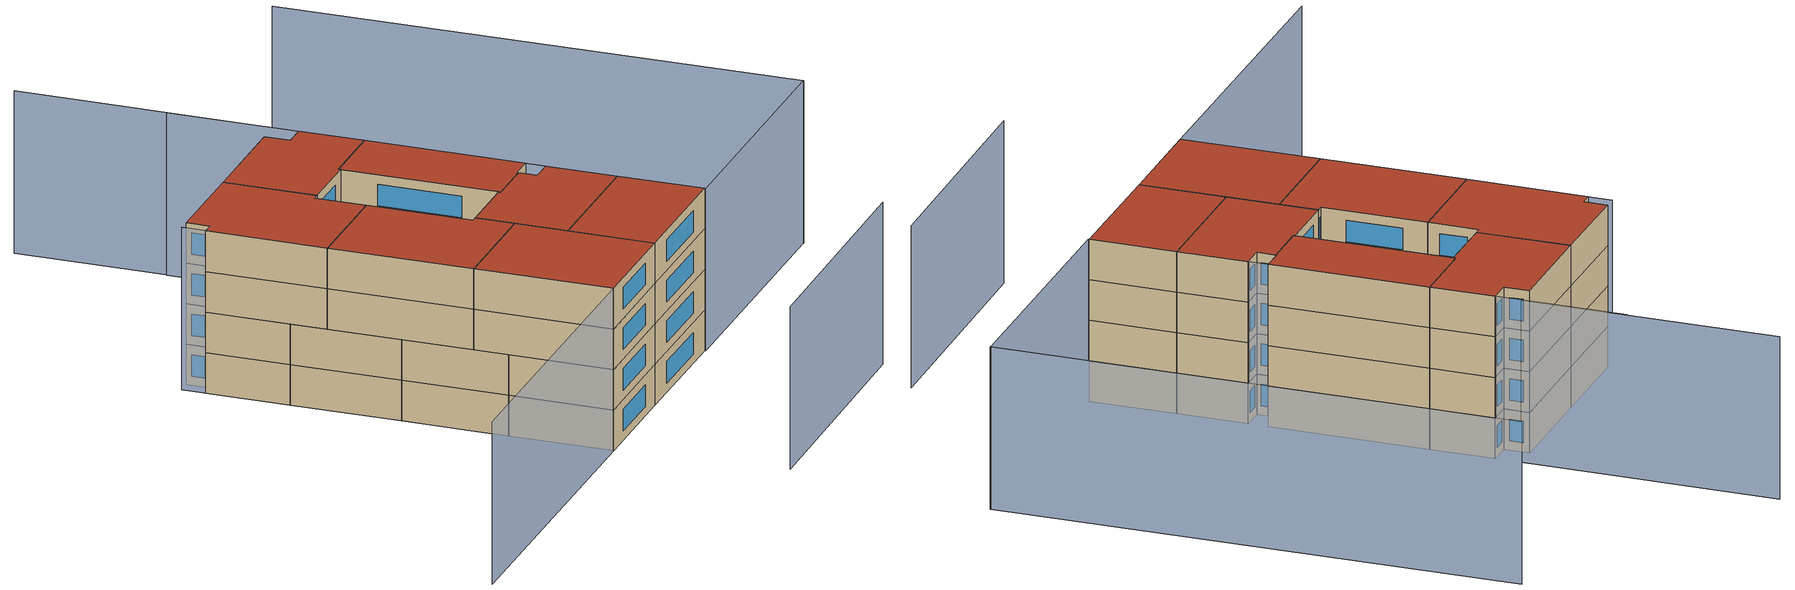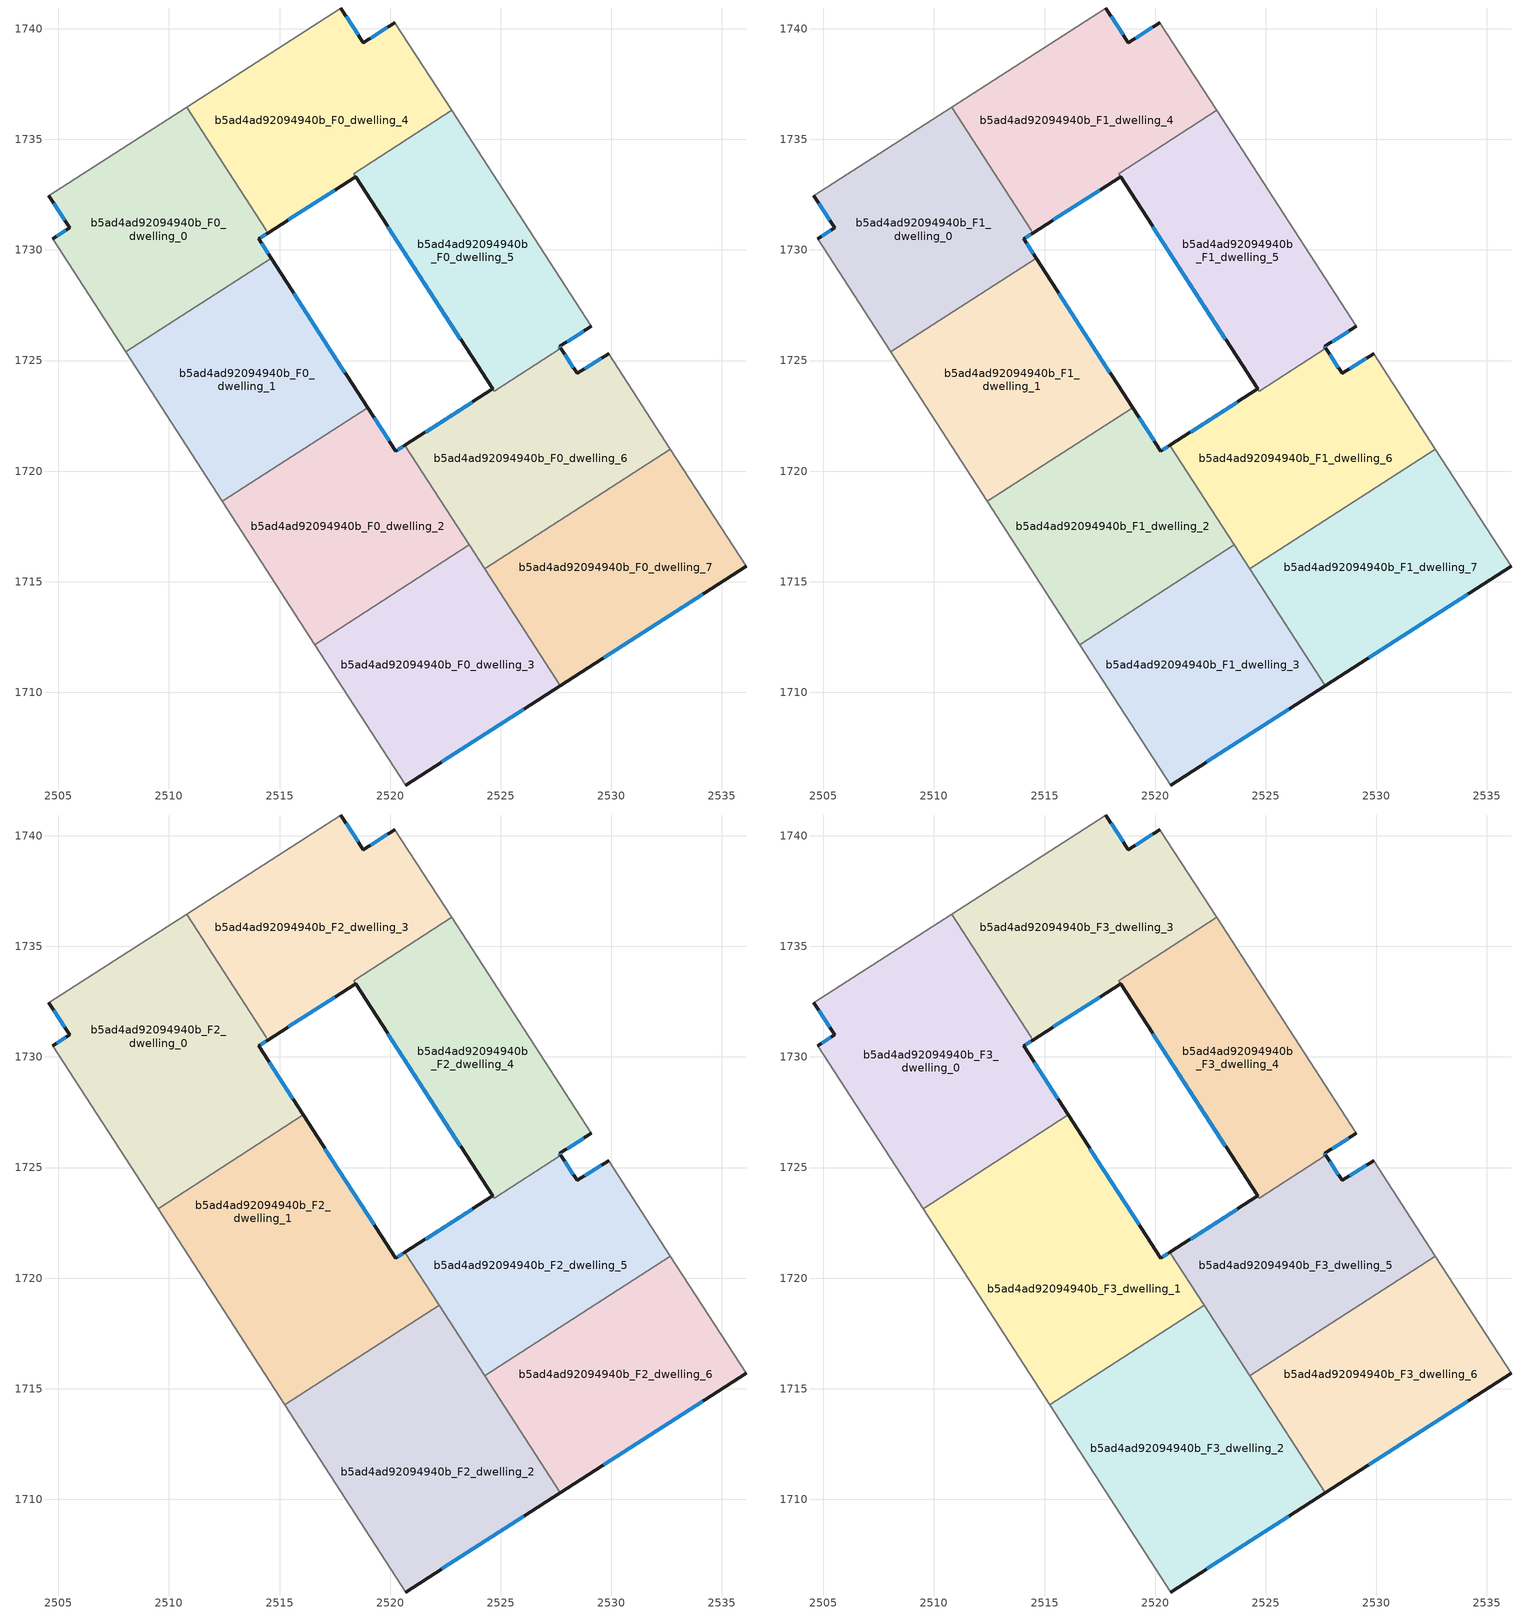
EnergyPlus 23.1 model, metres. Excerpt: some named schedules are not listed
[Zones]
b5ad4ad92094940b_F0_dwelling_0
 floor ground (EU_floor_Construction): 2510.79,1736.45 2514.39,1730.89 2514.47,1730.76 2514.06,1730.5 2514.62,1729.63 2508.06,1725.39 2504.75,1730.5 2505.52,1731 2504.57,1732.46 z0
 wall outside (EU_wall_Construction): 2514.62,1729.63 2514.06,1730.5 2514.47,1730.76 / 2504.57,1732.46 2505.52,1731 2504.75,1730.5 z0:3
 wall adiabatic (EU_wall_Construction): 2504.75,1730.5 2508.06,1725.39 / 2510.79,1736.45 2504.57,1732.46 z0:3
 wall to b5ad4ad92094940b_F0_dwelling_4 (EU_wall_Construction): 2514.47,1730.76 2514.39,1730.89 2510.79,1736.45 z0:3
 wall to b5ad4ad92094940b_F0_dwelling_1 (EU_wall_Construction): 2508.06,1725.39 2514.62,1729.63 z0:3
 window (EU_Window_Construction): 2514.49,1729.83 2514.19,1730.29 / 2505.34,1730.88 2504.93,1730.62 / 2504.79,1732.11 2505.29,1731.34 / 2514.15,1730.56 2514.37,1730.7 z0.7:2.3
b5ad4ad92094940b_F0_dwelling_1
 floor ground (EU_floor_Construction): 2514.62,1729.63 2518.98,1722.87 2512.42,1718.63 2508.06,1725.39 z0
 wall outside (EU_wall_Construction): 2518.98,1722.87 2514.62,1729.63 z0:3
 wall adiabatic (EU_wall_Construction): 2508.06,1725.39 2512.42,1718.63 z0:3
 wall to b5ad4ad92094940b_F0_dwelling_2 (EU_wall_Construction): 2512.42,1718.63 2518.98,1722.87 z0:3
 window (EU_Window_Construction): 2517.96,1724.46 2515.64,1728.04 z0.7:2.3
b5ad4ad92094940b_F0_dwelling_2
 floor ground (EU_floor_Construction): 2520.67,1721.17 2523.58,1716.67 2516.6,1712.16 2512.42,1718.63 2518.98,1722.87 2520.25,1720.9 z0
 wall outside (EU_wall_Construction): 2520.67,1721.17 2520.25,1720.9 2518.98,1722.87 z0:3
 wall adiabatic (EU_wall_Construction): 2512.42,1718.63 2516.6,1712.16 z0:3
 wall to b5ad4ad92094940b_F0_dwelling_3 (EU_wall_Construction): 2516.6,1712.16 2523.58,1716.67 z0:3
 wall to b5ad4ad92094940b_F0_dwelling_6 (EU_wall_Construction): 2523.58,1716.67 2520.67,1721.17 z0:3
 window (EU_Window_Construction): 2519.96,1721.37 2519.28,1722.41 / 2520.57,1721.11 2520.35,1720.97 z0.7:2.3
b5ad4ad92094940b_F0_dwelling_3
 floor ground (EU_floor_Construction): 2523.58,1716.67 2527.69,1710.3 2520.7,1705.81 2516.6,1712.16 z0
 wall outside (EU_wall_Construction): 2520.7,1705.81 2527.69,1710.3 z0:3
 wall adiabatic (EU_wall_Construction): 2516.6,1712.16 2520.7,1705.81 z0:3
 wall to b5ad4ad92094940b_F0_dwelling_7 (EU_wall_Construction): 2527.69,1710.3 2524.28,1715.58 z0:3
 wall to b5ad4ad92094940b_F0_dwelling_6 (EU_wall_Construction): 2524.28,1715.58 2523.58,1716.67 z0:3
 window (EU_Window_Construction): 2522.34,1706.87 2526.05,1709.25 z0.7:2.3
b5ad4ad92094940b_F0_dwelling_4
 floor ground (EU_floor_Construction): 2520.2,1740.28 2522.77,1736.3 2518.35,1733.45 2518.44,1733.3 2514.47,1730.76 2510.79,1736.45 2517.77,1740.94 2518.79,1739.37 z0
 wall outside (EU_wall_Construction): 2520.21,1740.28 2518.79,1739.37 2517.77,1740.94 / 2514.47,1730.76 2518.44,1733.3 z0:3
 wall adiabatic (EU_wall_Construction): 2517.77,1740.94 2510.79,1736.45 / 2522.77,1736.3 2520.21,1740.28 z0:3
 wall to b5ad4ad92094940b_F0_dwelling_5 (EU_wall_Construction): 2518.44,1733.3 2518.35,1733.44 2522.77,1736.3 z0:3
 window (EU_Window_Construction): 2518.55,1739.73 2518.01,1740.57 / 2519.87,1740.06 2519.12,1739.58 / 2515.4,1731.36 2517.5,1732.71 z0.7:2.3
b5ad4ad92094940b_F0_dwelling_5
 floor ground (EU_floor_Construction): 2522.77,1736.3 2529.08,1726.55 2527.66,1725.64 2527.71,1725.57 2524.7,1723.62 2524.63,1723.72 2518.44,1733.3 2518.35,1733.44 z0
 wall outside (EU_wall_Construction): 2518.44,1733.3 2524.63,1723.72 / 2527.71,1725.57 2527.66,1725.64 2529.08,1726.55 z0:3
 wall adiabatic (EU_wall_Construction): 2529.08,1726.55 2522.77,1736.3 z0:3
 wall to b5ad4ad92094940b_F0_dwelling_6 (EU_wall_Construction): 2524.63,1723.72 2524.7,1723.62 2527.71,1725.57 z0:3
 window (EU_Window_Construction): 2519.89,1731.05 2523.18,1725.97 / 2528,1725.85 2528.75,1726.33 / 2527.7,1725.58 2527.68,1725.62 z0.7:2.3
b5ad4ad92094940b_F0_dwelling_6
 floor ground (EU_floor_Construction): 2529.87,1725.31 2532.67,1721 2524.28,1715.58 2520.67,1721.17 2524.63,1723.72 2524.7,1723.62 2527.71,1725.57 2528.46,1724.42 z0
 wall outside (EU_wall_Construction): 2524.63,1723.72 2520.67,1721.17 / 2529.87,1725.31 2528.46,1724.42 2527.71,1725.57 z0:3
 wall adiabatic (EU_wall_Construction): 2532.67,1721 2529.87,1725.31 z0:3
 wall to b5ad4ad92094940b_F0_dwelling_7 (EU_wall_Construction): 2524.28,1715.58 2532.67,1721 z0:3
 window (EU_Window_Construction): 2523.7,1723.12 2521.6,1721.77 / 2528.29,1724.69 2527.89,1725.3 / 2529.54,1725.1 2528.79,1724.63 z0.7:2.3
b5ad4ad92094940b_F0_dwelling_7
 floor ground (EU_floor_Construction): 2532.67,1721 2536.09,1715.7 2527.69,1710.3 2524.28,1715.58 z0
 wall outside (EU_wall_Construction): 2527.69,1710.3 2536.09,1715.7 z0:3
 wall adiabatic (EU_wall_Construction): 2536.09,1715.7 2532.67,1721 z0:3
 window (EU_Window_Construction): 2529.66,1711.57 2534.12,1714.43 z0.7:2.3
b5ad4ad92094940b_F1_dwelling_0
 floor to b5ad4ad92094940b_F0_dwelling_0 (EU_floor_Construction): 2510.79,1736.45 2514.39,1730.89 2514.47,1730.76 2514.06,1730.5 2514.62,1729.63 2508.06,1725.39 2504.75,1730.5 2505.52,1731 2504.57,1732.46 z3
 wall outside (EU_wall_Construction): 2514.62,1729.63 2514.06,1730.5 2514.47,1730.76 / 2504.57,1732.46 2505.52,1731 2504.75,1730.5 z3:6
 wall adiabatic (EU_wall_Construction): 2504.75,1730.5 2508.06,1725.39 / 2510.79,1736.45 2504.57,1732.46 z3:6
 wall to b5ad4ad92094940b_F1_dwelling_4 (EU_wall_Construction): 2514.47,1730.76 2514.39,1730.89 2510.79,1736.45 z3:6
 wall to b5ad4ad92094940b_F1_dwelling_1 (EU_wall_Construction): 2508.06,1725.39 2514.62,1729.63 z3:6
 window (EU_Window_Construction): 2514.49,1729.83 2514.19,1730.29 / 2505.34,1730.88 2504.93,1730.62 / 2504.79,1732.11 2505.29,1731.34 / 2514.15,1730.56 2514.37,1730.7 z3.7:5.3
b5ad4ad92094940b_F1_dwelling_1
 floor to b5ad4ad92094940b_F0_dwelling_1 (EU_floor_Construction): 2514.62,1729.63 2518.98,1722.87 2512.42,1718.63 2508.06,1725.39 z3
 wall outside (EU_wall_Construction): 2518.98,1722.87 2514.62,1729.63 z3:6
 wall adiabatic (EU_wall_Construction): 2508.06,1725.39 2512.42,1718.63 z3:6
 wall to b5ad4ad92094940b_F1_dwelling_2 (EU_wall_Construction): 2512.42,1718.63 2518.98,1722.87 z3:6
 window (EU_Window_Construction): 2517.96,1724.46 2515.64,1728.04 z3.7:5.3
b5ad4ad92094940b_F1_dwelling_2
 floor to b5ad4ad92094940b_F0_dwelling_2 (EU_floor_Construction): 2520.67,1721.17 2523.58,1716.67 2516.6,1712.16 2512.42,1718.63 2518.98,1722.87 2520.25,1720.9 z3
 wall outside (EU_wall_Construction): 2520.67,1721.17 2520.25,1720.9 2518.98,1722.87 z3:6
 wall adiabatic (EU_wall_Construction): 2512.42,1718.63 2516.6,1712.16 z3:6
 wall to b5ad4ad92094940b_F1_dwelling_3 (EU_wall_Construction): 2516.6,1712.16 2523.58,1716.67 z3:6
 wall to b5ad4ad92094940b_F1_dwelling_6 (EU_wall_Construction): 2523.58,1716.67 2520.67,1721.17 z3:6
 window (EU_Window_Construction): 2519.96,1721.37 2519.28,1722.41 / 2520.57,1721.11 2520.35,1720.97 z3.7:5.3
b5ad4ad92094940b_F1_dwelling_3
 floor to b5ad4ad92094940b_F0_dwelling_3 (EU_floor_Construction): 2523.58,1716.67 2527.69,1710.3 2520.7,1705.81 2516.6,1712.16 z3
 wall outside (EU_wall_Construction): 2520.7,1705.81 2527.69,1710.3 z3:6
 wall adiabatic (EU_wall_Construction): 2516.6,1712.16 2520.7,1705.81 z3:6
 wall to b5ad4ad92094940b_F1_dwelling_7 (EU_wall_Construction): 2527.69,1710.3 2524.28,1715.58 z3:6
 wall to b5ad4ad92094940b_F1_dwelling_6 (EU_wall_Construction): 2524.28,1715.58 2523.58,1716.67 z3:6
 window (EU_Window_Construction): 2522.34,1706.87 2526.05,1709.25 z3.7:5.3
b5ad4ad92094940b_F1_dwelling_4
 floor to b5ad4ad92094940b_F0_dwelling_4 (EU_floor_Construction): 2520.2,1740.28 2522.77,1736.3 2518.35,1733.44 2518.44,1733.3 2514.47,1730.76 2510.79,1736.45 2517.77,1740.94 2518.79,1739.37 z3
 wall outside (EU_wall_Construction): 2520.21,1740.28 2518.79,1739.37 2517.77,1740.94 / 2514.47,1730.76 2518.44,1733.3 z3:6
 wall adiabatic (EU_wall_Construction): 2517.77,1740.94 2510.79,1736.45 / 2522.77,1736.3 2520.21,1740.28 z3:6
 wall to b5ad4ad92094940b_F1_dwelling_5 (EU_wall_Construction): 2518.44,1733.3 2518.35,1733.44 2522.77,1736.3 z3:6
 window (EU_Window_Construction): 2518.55,1739.73 2518.01,1740.57 / 2519.87,1740.06 2519.12,1739.58 / 2515.4,1731.36 2517.5,1732.71 z3.7:5.3
b5ad4ad92094940b_F1_dwelling_5
 floor to b5ad4ad92094940b_F0_dwelling_5 (EU_floor_Construction): 2522.77,1736.3 2529.08,1726.55 2527.66,1725.64 2527.71,1725.57 2524.7,1723.62 2524.64,1723.7 2524.63,1723.72 2518.44,1733.3 2518.35,1733.44 z3
 wall outside (EU_wall_Construction): 2518.44,1733.3 2524.63,1723.72 / 2527.71,1725.57 2527.66,1725.64 2529.08,1726.55 z3:6
 wall adiabatic (EU_wall_Construction): 2529.08,1726.55 2522.77,1736.3 z3:6
 wall to b5ad4ad92094940b_F1_dwelling_6 (EU_wall_Construction): 2524.63,1723.72 2524.7,1723.62 2527.71,1725.57 z3:6
 window (EU_Window_Construction): 2519.89,1731.05 2523.18,1725.97 / 2528,1725.85 2528.75,1726.33 / 2527.7,1725.58 2527.68,1725.62 z3.7:5.3
b5ad4ad92094940b_F1_dwelling_6
 floor to b5ad4ad92094940b_F0_dwelling_6 (EU_floor_Construction): 2529.87,1725.31 2532.67,1721 2524.28,1715.58 2520.67,1721.17 2524.63,1723.72 2524.7,1723.62 2527.71,1725.57 2528.46,1724.42 z3
 wall outside (EU_wall_Construction): 2524.63,1723.72 2520.67,1721.17 / 2529.87,1725.31 2528.46,1724.42 2527.71,1725.57 z3:6
 wall adiabatic (EU_wall_Construction): 2532.67,1721 2529.87,1725.31 z3:6
 wall to b5ad4ad92094940b_F1_dwelling_7 (EU_wall_Construction): 2524.28,1715.58 2532.67,1721 z3:6
 window (EU_Window_Construction): 2523.7,1723.12 2521.6,1721.77 / 2528.29,1724.69 2527.89,1725.3 / 2529.54,1725.1 2528.79,1724.63 z3.7:5.3
b5ad4ad92094940b_F1_dwelling_7
 floor to b5ad4ad92094940b_F0_dwelling_7 (EU_floor_Construction): 2532.67,1721 2536.09,1715.7 2527.69,1710.3 2524.28,1715.58 z3
 wall outside (EU_wall_Construction): 2527.69,1710.3 2536.09,1715.7 z3:6
 wall adiabatic (EU_wall_Construction): 2536.09,1715.7 2532.67,1721 z3:6
 window (EU_Window_Construction): 2529.66,1711.57 2534.12,1714.43 z3.7:5.3
b5ad4ad92094940b_F2_dwelling_0
 floor to b5ad4ad92094940b_F1_dwelling_0 (EU_floor_Construction): 2510.79,1736.45 2514.39,1730.89 2514.47,1730.76 2514.06,1730.5 2514.62,1729.63 2508.06,1725.39 2504.75,1730.5 2505.52,1731 2504.57,1732.46 z6
 floor to b5ad4ad92094940b_F1_dwelling_1 (EU_floor_Construction): 2514.62,1729.63 2516.07,1727.38 2509.51,1723.14 2508.06,1725.39 z6
 wall outside (EU_wall_Construction): 2516.07,1727.38 2514.06,1730.5 2514.47,1730.76 / 2504.57,1732.46 2505.52,1731 2504.75,1730.5 z6:9
 wall adiabatic (EU_wall_Construction): 2504.75,1730.5 2509.51,1723.14 / 2510.79,1736.45 2504.57,1732.46 z6:9
 wall to b5ad4ad92094940b_F2_dwelling_1 (EU_wall_Construction): 2509.51,1723.14 2516.07,1727.38 z6:9
 wall to b5ad4ad92094940b_F2_dwelling_3 (EU_wall_Construction): 2514.47,1730.76 2514.39,1730.89 2510.79,1736.45 z6:9
 window (EU_Window_Construction): 2515.6,1728.11 2514.53,1729.76 / 2505.34,1730.88 2504.93,1730.62 / 2504.79,1732.11 2505.29,1731.34 / 2514.15,1730.56 2514.37,1730.7 z6.7:8.3
b5ad4ad92094940b_F2_dwelling_1
 floor to b5ad4ad92094940b_F1_dwelling_1 (EU_floor_Construction): 2516.07,1727.38 2518.98,1722.87 2512.42,1718.63 2509.51,1723.14 z6
 floor to b5ad4ad92094940b_F1_dwelling_2 (EU_floor_Construction): 2520.67,1721.17 2522.21,1718.79 2515.23,1714.28 2512.42,1718.63 2518.98,1722.87 2520.25,1720.9 z6
 wall outside (EU_wall_Construction): 2520.67,1721.17 2520.25,1720.9 2516.07,1727.38 z6:9
 wall adiabatic (EU_wall_Construction): 2509.51,1723.14 2515.23,1714.28 z6:9
 wall to b5ad4ad92094940b_F2_dwelling_5 (EU_wall_Construction): 2522.21,1718.79 2520.67,1721.17 z6:9
 wall to b5ad4ad92094940b_F2_dwelling_2 (EU_wall_Construction): 2515.23,1714.28 2522.21,1718.79 z6:9
 window (EU_Window_Construction): 2519.27,1722.42 2517.05,1725.86 / 2520.57,1721.11 2520.35,1720.97 z6.7:8.3
b5ad4ad92094940b_F2_dwelling_2
 floor to b5ad4ad92094940b_F1_dwelling_2 (EU_floor_Construction): 2522.21,1718.79 2523.58,1716.67 2516.6,1712.16 2515.23,1714.28 z6
 floor to b5ad4ad92094940b_F1_dwelling_3 (EU_floor_Construction): 2523.58,1716.67 2527.69,1710.3 2520.7,1705.81 2516.6,1712.16 z6
 wall outside (EU_wall_Construction): 2520.7,1705.81 2527.69,1710.3 z6:9
 wall adiabatic (EU_wall_Construction): 2515.23,1714.28 2520.7,1705.81 z6:9
 wall to b5ad4ad92094940b_F2_dwelling_6 (EU_wall_Construction): 2527.69,1710.3 2524.28,1715.58 z6:9
 wall to b5ad4ad92094940b_F2_dwelling_5 (EU_wall_Construction): 2524.28,1715.58 2522.21,1718.79 z6:9
 window (EU_Window_Construction): 2522.34,1706.87 2526.05,1709.25 z6.7:8.3
b5ad4ad92094940b_F2_dwelling_3
 floor to b5ad4ad92094940b_F1_dwelling_4 (EU_floor_Construction): 2520.2,1740.28 2522.77,1736.3 2518.35,1733.44 2518.44,1733.3 2514.47,1730.76 2510.79,1736.45 2517.77,1740.94 2518.79,1739.37 z6
 wall outside (EU_wall_Construction): 2520.21,1740.28 2518.79,1739.37 2517.77,1740.94 / 2514.47,1730.76 2518.44,1733.3 z6:9
 wall adiabatic (EU_wall_Construction): 2517.77,1740.94 2510.79,1736.45 / 2522.77,1736.3 2520.21,1740.28 z6:9
 wall to b5ad4ad92094940b_F2_dwelling_4 (EU_wall_Construction): 2518.44,1733.3 2518.35,1733.44 2522.77,1736.3 z6:9
 window (EU_Window_Construction): 2518.55,1739.73 2518.01,1740.57 / 2519.87,1740.06 2519.12,1739.58 / 2515.4,1731.36 2517.5,1732.71 z6.7:8.3
b5ad4ad92094940b_F2_dwelling_4
 floor to b5ad4ad92094940b_F1_dwelling_5 (EU_floor_Construction): 2522.77,1736.3 2529.08,1726.55 2527.66,1725.64 2527.71,1725.57 2524.7,1723.62 2524.64,1723.7 2524.63,1723.72 2518.44,1733.3 2518.35,1733.44 z6
 wall outside (EU_wall_Construction): 2518.44,1733.3 2524.63,1723.72 / 2527.71,1725.57 2527.66,1725.64 2529.08,1726.55 z6:9
 wall adiabatic (EU_wall_Construction): 2529.08,1726.55 2522.77,1736.3 z6:9
 wall to b5ad4ad92094940b_F2_dwelling_5 (EU_wall_Construction): 2524.63,1723.72 2524.7,1723.62 2527.71,1725.57 z6:9
 window (EU_Window_Construction): 2519.89,1731.05 2523.18,1725.97 / 2528,1725.85 2528.75,1726.33 / 2527.7,1725.58 2527.68,1725.62 z6.7:8.3
b5ad4ad92094940b_F2_dwelling_5
 floor to b5ad4ad92094940b_F1_dwelling_6 (EU_floor_Construction): 2529.87,1725.31 2532.67,1721 2524.28,1715.58 2520.67,1721.17 2524.63,1723.72 2524.7,1723.62 2527.71,1725.57 2528.46,1724.42 z6
 wall outside (EU_wall_Construction): 2524.63,1723.72 2520.67,1721.17 / 2529.87,1725.31 2528.46,1724.42 2527.71,1725.57 z6:9
 wall adiabatic (EU_wall_Construction): 2532.67,1721 2529.87,1725.31 z6:9
 wall to b5ad4ad92094940b_F2_dwelling_6 (EU_wall_Construction): 2524.28,1715.58 2532.67,1721 z6:9
 window (EU_Window_Construction): 2523.7,1723.12 2521.6,1721.77 / 2528.29,1724.69 2527.89,1725.3 / 2529.54,1725.1 2528.79,1724.63 z6.7:8.3
b5ad4ad92094940b_F2_dwelling_6
 floor to b5ad4ad92094940b_F1_dwelling_7 (EU_floor_Construction): 2532.67,1721 2536.09,1715.7 2527.69,1710.3 2524.28,1715.58 z6
 wall outside (EU_wall_Construction): 2527.69,1710.3 2536.09,1715.7 z6:9
 wall adiabatic (EU_wall_Construction): 2536.09,1715.7 2532.67,1721 z6:9
 window (EU_Window_Construction): 2529.66,1711.57 2534.12,1714.43 z6.7:8.3
b5ad4ad92094940b_F3_dwelling_0
 floor to b5ad4ad92094940b_F2_dwelling_0 (EU_floor_Construction): 2510.79,1736.45 2514.39,1730.89 2514.47,1730.76 2514.06,1730.5 2516.07,1727.38 2509.51,1723.14 2504.75,1730.5 2505.52,1731 2504.57,1732.46 z9
 wall outside (EU_wall_Construction): 2516.07,1727.38 2514.06,1730.5 2514.47,1730.76 / 2504.57,1732.46 2505.52,1731 2504.75,1730.5 z9:12
 wall adiabatic (EU_wall_Construction): 2504.75,1730.5 2509.51,1723.14 / 2510.79,1736.45 2504.57,1732.46 z9:12
 wall to b5ad4ad92094940b_F3_dwelling_1 (EU_wall_Construction): 2509.51,1723.14 2516.07,1727.38 z9:12
 wall to b5ad4ad92094940b_F3_dwelling_3 (EU_wall_Construction): 2514.47,1730.76 2514.39,1730.89 2510.79,1736.45 z9:12
 window (EU_Window_Construction): 2515.6,1728.11 2514.53,1729.76 / 2505.34,1730.88 2504.93,1730.62 / 2504.79,1732.11 2505.29,1731.34 / 2514.15,1730.56 2514.37,1730.7 z9.7:11.3
 roof outside (EU_roof_Construction): 2516.07,1727.38 2514.06,1730.5 2514.47,1730.76 2514.39,1730.89 2510.79,1736.45 2504.57,1732.46 2505.52,1731 2504.75,1730.5 2509.51,1723.14 z12
b5ad4ad92094940b_F3_dwelling_1
 floor to b5ad4ad92094940b_F2_dwelling_1 (EU_floor_Construction): 2516.07,1727.38 2520.25,1720.9 2520.67,1721.17 2522.21,1718.79 2515.23,1714.28 2509.51,1723.14 z9
 wall outside (EU_wall_Construction): 2520.67,1721.17 2520.25,1720.9 2516.07,1727.38 z9:12
 wall adiabatic (EU_wall_Construction): 2509.51,1723.14 2515.23,1714.28 z9:12
 wall to b5ad4ad92094940b_F3_dwelling_5 (EU_wall_Construction): 2522.21,1718.79 2520.67,1721.17 z9:12
 wall to b5ad4ad92094940b_F3_dwelling_2 (EU_wall_Construction): 2515.23,1714.28 2522.21,1718.79 z9:12
 window (EU_Window_Construction): 2519.27,1722.42 2517.05,1725.86 / 2520.57,1721.11 2520.35,1720.97 z9.7:11.3
 roof outside (EU_roof_Construction): 2522.21,1718.79 2520.67,1721.17 2520.25,1720.9 2516.07,1727.38 2509.51,1723.14 2515.23,1714.28 z12
b5ad4ad92094940b_F3_dwelling_2
 floor to b5ad4ad92094940b_F2_dwelling_2 (EU_floor_Construction): 2522.21,1718.79 2527.69,1710.3 2520.7,1705.81 2515.23,1714.28 z9
 wall outside (EU_wall_Construction): 2520.7,1705.81 2527.69,1710.3 z9:12
 wall adiabatic (EU_wall_Construction): 2515.23,1714.28 2520.7,1705.81 z9:12
 wall to b5ad4ad92094940b_F3_dwelling_6 (EU_wall_Construction): 2527.69,1710.3 2524.28,1715.58 z9:12
 wall to b5ad4ad92094940b_F3_dwelling_5 (EU_wall_Construction): 2524.28,1715.58 2522.21,1718.79 z9:12
 window (EU_Window_Construction): 2522.34,1706.87 2526.05,1709.25 z9.7:11.3
 roof outside (EU_roof_Construction): 2527.69,1710.3 2522.21,1718.79 2515.23,1714.28 2520.7,1705.81 z12
b5ad4ad92094940b_F3_dwelling_3
 floor to b5ad4ad92094940b_F2_dwelling_3 (EU_floor_Construction): 2520.2,1740.28 2522.77,1736.3 2518.35,1733.44 2518.44,1733.3 2514.47,1730.76 2510.79,1736.45 2517.77,1740.94 2518.79,1739.37 z9
 wall outside (EU_wall_Construction): 2520.21,1740.28 2518.79,1739.37 2517.77,1740.94 / 2514.47,1730.76 2518.44,1733.3 z9:12
 wall adiabatic (EU_wall_Construction): 2517.77,1740.94 2510.79,1736.45 / 2522.77,1736.3 2520.21,1740.28 z9:12
 wall to b5ad4ad92094940b_F3_dwelling_4 (EU_wall_Construction): 2518.44,1733.3 2518.35,1733.44 2522.77,1736.3 z9:12
 window (EU_Window_Construction): 2518.55,1739.73 2518.01,1740.57 / 2519.87,1740.06 2519.12,1739.58 / 2515.4,1731.36 2517.5,1732.71 z9.7:11.3
 roof outside (EU_roof_Construction): 2518.44,1733.3 2518.35,1733.44 2522.77,1736.3 2520.2,1740.28 2518.79,1739.37 2517.77,1740.94 2510.79,1736.45 2514.47,1730.76 z12
b5ad4ad92094940b_F3_dwelling_4
 floor to b5ad4ad92094940b_F2_dwelling_4 (EU_floor_Construction): 2522.77,1736.3 2529.08,1726.55 2527.66,1725.64 2527.71,1725.57 2524.7,1723.62 2524.64,1723.7 2524.63,1723.72 2518.44,1733.3 2518.35,1733.44 z9
 wall outside (EU_wall_Construction): 2518.44,1733.3 2524.63,1723.72 / 2527.71,1725.57 2527.66,1725.64 2529.08,1726.55 z9:12
 wall adiabatic (EU_wall_Construction): 2529.08,1726.55 2522.77,1736.3 z9:12
 wall to b5ad4ad92094940b_F3_dwelling_5 (EU_wall_Construction): 2524.63,1723.72 2524.7,1723.62 2527.71,1725.57 z9:12
 window (EU_Window_Construction): 2519.89,1731.05 2523.18,1725.97 / 2528,1725.85 2528.75,1726.33 / 2527.7,1725.58 2527.68,1725.62 z9.7:11.3
 roof outside (EU_roof_Construction): 2527.71,1725.57 2527.66,1725.64 2529.08,1726.55 2522.77,1736.3 2518.35,1733.44 2524.63,1723.72 2524.7,1723.62 z12
b5ad4ad92094940b_F3_dwelling_5
 floor to b5ad4ad92094940b_F2_dwelling_5 (EU_floor_Construction): 2529.87,1725.31 2532.67,1721 2524.28,1715.58 2520.67,1721.17 2524.63,1723.72 2524.7,1723.62 2527.71,1725.57 2528.46,1724.42 z9
 wall outside (EU_wall_Construction): 2524.63,1723.72 2520.67,1721.17 / 2529.87,1725.31 2528.46,1724.42 2527.71,1725.57 z9:12
 wall adiabatic (EU_wall_Construction): 2532.67,1721 2529.87,1725.31 z9:12
 wall to b5ad4ad92094940b_F3_dwelling_6 (EU_wall_Construction): 2524.28,1715.58 2532.67,1721 z9:12
 window (EU_Window_Construction): 2523.7,1723.12 2521.6,1721.77 / 2528.29,1724.69 2527.89,1725.3 / 2529.54,1725.1 2528.79,1724.63 z9.7:11.3
 roof outside (EU_roof_Construction): 2532.67,1721 2529.87,1725.31 2528.46,1724.42 2527.71,1725.57 2524.7,1723.62 2524.63,1723.72 2520.67,1721.17 2524.28,1715.58 z12
b5ad4ad92094940b_F3_dwelling_6
 floor to b5ad4ad92094940b_F2_dwelling_6 (EU_floor_Construction): 2532.67,1721 2536.09,1715.7 2527.69,1710.3 2524.28,1715.58 z9
 wall outside (EU_wall_Construction): 2527.69,1710.3 2536.09,1715.7 z9:12
 wall adiabatic (EU_wall_Construction): 2536.09,1715.7 2532.67,1721 z9:12
 window (EU_Window_Construction): 2529.66,1711.57 2534.12,1714.43 z9.7:11.3
 roof outside (EU_roof_Construction): 2536.09,1715.7 2532.67,1721 2524.28,1715.58 2527.69,1710.3 z12
shading: 2503.87,1732.01 2520.7,1705.81 / 2520.7,1705.81 2500.21,1692.65 / 2528.28,1696 2544.27,1706.46 / 2552.69,1726.29 2531.89,1758.47 / 2552.66,1726.33 2536.12,1715.64 / 2536.12,1715.64 2515.04,1748.26 / 2509.09,1757.57 2519.19,1741.84 z0:12
[Building]
EU S2 Campaign: North Axis=0; Terrain=City; Solar Distribution=FullExterior
[Site:Location]
Budapest.Ferenc.Liszt.Intl.AP: Latitude=47.437; Longitude=19.256; Time Zone=1; Elevation=185
[SizingPeriod:WeatherFileDays]
AnnualSizingPeriod: Begin Month=1; Begin Day of Month=1; End Month=12; End Day of Month=31; Day of Week for Start Day=Monday; Use Weather File Daylight Saving Period=No; Use Weather File Rain and Snow Indicators=No
[MATERIAL]
EU_InternalMass_Material: Roughness=MediumRough; Thickness=0.1; Conductivity=1; Density=1800; Specific Heat=900; Thermal Absorptance=0.9; Solar Absorptance=0.7; Visible Absorptance=0.7
[MATERIAL:NOMASS] Roughness=MediumRough; Thermal Absorptance=0.9; Solar Absorptance=0.7; Visible Absorptance=0.7
Name | Thermal Resistance
EU_wall_NoMass | 0.832559
EU_roof_NoMass | 1.39638
EU_floor_NoMass | 0.872794
[WINDOWMATERIAL:SIMPLEGLAZINGSYSTEM]
EU_Window_SimpleGlazing: UFactor=2.79869; Solar Heat Gain Coefficient=0.75; Visible Transmittance=0.75
[CONSTRUCTION]
EU_wall_Construction: EU_wall_NoMass
EU_roof_Construction: EU_roof_NoMass
EU_floor_Construction: EU_floor_NoMass
EU_Window_Construction: EU_Window_SimpleGlazing
EU_InternalMass_Construction: EU_InternalMass_Material
[ZONE] Type=1; Multiplier=1; Ceiling Height=autocalculate; Floor Area=autocalculate; Part of Total Floor Area=Yes
Name | Volume
b5ad4ad92094940b_F0_dwelling_0; b5ad4ad92094940b_F1_dwelling_0; b5ad4ad92094940b_F2_dwelling_6; b5ad4ad92094940b_F3_dwelling_6; b5ad4ad92094940b_F0_dwelling_7; b5ad4ad92094940b_F1_dwelling_7 | 188.531
b5ad4ad92094940b_F2_dwelling_0; b5ad4ad92094940b_F3_dwelling_0 | 251.372
b5ad4ad92094940b_F0_dwelling_1; b5ad4ad92094940b_F1_dwelling_1 | 188.522
b5ad4ad92094940b_F2_dwelling_1 | 251.348
b5ad4ad92094940b_F3_dwelling_1 | 251.349
b5ad4ad92094940b_F0_dwelling_2; b5ad4ad92094940b_F1_dwelling_2 | 188.533
b5ad4ad92094940b_F2_dwelling_2; b5ad4ad92094940b_F3_dwelling_2 | 251.379
b5ad4ad92094940b_F0_dwelling_3; b5ad4ad92094940b_F1_dwelling_3 | 188.523
b5ad4ad92094940b_F2_dwelling_3; b5ad4ad92094940b_F0_dwelling_4 | 190.758
b5ad4ad92094940b_F3_dwelling_3; b5ad4ad92094940b_F1_dwelling_4 | 190.759
b5ad4ad92094940b_F2_dwelling_4; b5ad4ad92094940b_F3_dwelling_4; b5ad4ad92094940b_F0_dwelling_5; b5ad4ad92094940b_F1_dwelling_5 | 184.569
b5ad4ad92094940b_F2_dwelling_5; b5ad4ad92094940b_F3_dwelling_5; b5ad4ad92094940b_F1_dwelling_6 | 190.301
b5ad4ad92094940b_F0_dwelling_6 | 190.302
[INTERNALMASS] Construction=EU_InternalMass_Construction
Name | Zone or ZoneList | Surface Area
b5ad4ad92094940b_F0_dwelling_0_EU_InternalMass | b5ad4ad92094940b_F0_dwelling_0 | 62.8455
b5ad4ad92094940b_F0_dwelling_1_EU_InternalMass | b5ad4ad92094940b_F0_dwelling_1 | 62.8405
b5ad4ad92094940b_F0_dwelling_2_EU_InternalMass | b5ad4ad92094940b_F0_dwelling_2 | 62.8445
b5ad4ad92094940b_F0_dwelling_3_EU_InternalMass | b5ad4ad92094940b_F0_dwelling_3 | 62.8408
b5ad4ad92094940b_F0_dwelling_4_EU_InternalMass | b5ad4ad92094940b_F0_dwelling_4 | 63.5878
b5ad4ad92094940b_F0_dwelling_5_EU_InternalMass | b5ad4ad92094940b_F0_dwelling_5 | 61.5184
b5ad4ad92094940b_F0_dwelling_6_EU_InternalMass | b5ad4ad92094940b_F0_dwelling_6 | 63.434
b5ad4ad92094940b_F0_dwelling_7_EU_InternalMass | b5ad4ad92094940b_F0_dwelling_7 | 62.8436
b5ad4ad92094940b_F1_dwelling_0_EU_InternalMass | b5ad4ad92094940b_F1_dwelling_0 | 62.8455
b5ad4ad92094940b_F1_dwelling_1_EU_InternalMass | b5ad4ad92094940b_F1_dwelling_1 | 62.8405
b5ad4ad92094940b_F1_dwelling_2_EU_InternalMass | b5ad4ad92094940b_F1_dwelling_2 | 62.8445
b5ad4ad92094940b_F1_dwelling_3_EU_InternalMass | b5ad4ad92094940b_F1_dwelling_3 | 62.8408
b5ad4ad92094940b_F1_dwelling_4_EU_InternalMass | b5ad4ad92094940b_F1_dwelling_4 | 63.5878
b5ad4ad92094940b_F1_dwelling_5_EU_InternalMass | b5ad4ad92094940b_F1_dwelling_5 | 61.5184
b5ad4ad92094940b_F1_dwelling_6_EU_InternalMass | b5ad4ad92094940b_F1_dwelling_6 | 63.434
b5ad4ad92094940b_F1_dwelling_7_EU_InternalMass | b5ad4ad92094940b_F1_dwelling_7 | 62.8436
b5ad4ad92094940b_F2_dwelling_0_EU_InternalMass | b5ad4ad92094940b_F2_dwelling_0 | 83.7924
b5ad4ad92094940b_F2_dwelling_1_EU_InternalMass | b5ad4ad92094940b_F2_dwelling_1 | 83.7829
b5ad4ad92094940b_F2_dwelling_2_EU_InternalMass | b5ad4ad92094940b_F2_dwelling_2 | 83.7928
b5ad4ad92094940b_F2_dwelling_3_EU_InternalMass | b5ad4ad92094940b_F2_dwelling_3 | 63.5878
b5ad4ad92094940b_F2_dwelling_4_EU_InternalMass | b5ad4ad92094940b_F2_dwelling_4 | 61.5184
b5ad4ad92094940b_F2_dwelling_5_EU_InternalMass | b5ad4ad92094940b_F2_dwelling_5 | 63.434
b5ad4ad92094940b_F2_dwelling_6_EU_InternalMass | b5ad4ad92094940b_F2_dwelling_6 | 62.8436
b5ad4ad92094940b_F3_dwelling_0_EU_InternalMass | b5ad4ad92094940b_F3_dwelling_0 | 83.7924
b5ad4ad92094940b_F3_dwelling_1_EU_InternalMass | b5ad4ad92094940b_F3_dwelling_1 | 83.7829
b5ad4ad92094940b_F3_dwelling_2_EU_InternalMass | b5ad4ad92094940b_F3_dwelling_2 | 83.7928
b5ad4ad92094940b_F3_dwelling_3_EU_InternalMass | b5ad4ad92094940b_F3_dwelling_3 | 63.5878
b5ad4ad92094940b_F3_dwelling_4_EU_InternalMass | b5ad4ad92094940b_F3_dwelling_4 | 61.5184
b5ad4ad92094940b_F3_dwelling_5_EU_InternalMass | b5ad4ad92094940b_F3_dwelling_5 | 63.434
b5ad4ad92094940b_F3_dwelling_6_EU_InternalMass | b5ad4ad92094940b_F3_dwelling_6 | 62.8436
[OTHEREQUIPMENT] Fuel Type=Electricity; Design Level Calculation Method=Watts/Area; Power per Zone Floor Area=1; Fraction Latent=0; Fraction Radiant=0; Fraction Lost=0; Carbon Dioxide Generation Rate=0; EndUse Subcategory=EU_Step8_InternalGains
Name | Zone or ZoneList or Space or SpaceList | Schedule
EU_Step8_InternalGain_b5ad4ad92094940b_F0_dwelling_0_f000 | b5ad4ad92094940b_F0_dwelling_0 | EU_Step8_GainSchedule_b5ad4ad92094940b_F0_dwelling_0_f000
EU_Step8_InternalGain_b5ad4ad92094940b_F0_dwelling_1_f000 | b5ad4ad92094940b_F0_dwelling_1 | EU_Step8_GainSchedule_b5ad4ad92094940b_F0_dwelling_1_f000
EU_Step8_InternalGain_b5ad4ad92094940b_F0_dwelling_2_f000 | b5ad4ad92094940b_F0_dwelling_2 | EU_Step8_GainSchedule_b5ad4ad92094940b_F0_dwelling_2_f000
EU_Step8_InternalGain_b5ad4ad92094940b_F0_dwelling_3_f000 | b5ad4ad92094940b_F0_dwelling_3 | EU_Step8_GainSchedule_b5ad4ad92094940b_F0_dwelling_3_f000
EU_Step8_InternalGain_b5ad4ad92094940b_F0_dwelling_4_f000 | b5ad4ad92094940b_F0_dwelling_4 | EU_Step8_GainSchedule_b5ad4ad92094940b_F0_dwelling_4_f000
EU_Step8_InternalGain_b5ad4ad92094940b_F0_dwelling_5_f000 | b5ad4ad92094940b_F0_dwelling_5 | EU_Step8_GainSchedule_b5ad4ad92094940b_F0_dwelling_5_f000
EU_Step8_InternalGain_b5ad4ad92094940b_F0_dwelling_6_f000 | b5ad4ad92094940b_F0_dwelling_6 | EU_Step8_GainSchedule_b5ad4ad92094940b_F0_dwelling_6_f000
EU_Step8_InternalGain_b5ad4ad92094940b_F0_dwelling_7_f000 | b5ad4ad92094940b_F0_dwelling_7 | EU_Step8_GainSchedule_b5ad4ad92094940b_F0_dwelling_7_f000
EU_Step8_InternalGain_b5ad4ad92094940b_F1_dwelling_0_f000 | b5ad4ad92094940b_F1_dwelling_0 | EU_Step8_GainSchedule_b5ad4ad92094940b_F1_dwelling_0_f000
EU_Step8_InternalGain_b5ad4ad92094940b_F1_dwelling_1_f000 | b5ad4ad92094940b_F1_dwelling_1 | EU_Step8_GainSchedule_b5ad4ad92094940b_F1_dwelling_1_f000
EU_Step8_InternalGain_b5ad4ad92094940b_F1_dwelling_2_f000 | b5ad4ad92094940b_F1_dwelling_2 | EU_Step8_GainSchedule_b5ad4ad92094940b_F1_dwelling_2_f000
EU_Step8_InternalGain_b5ad4ad92094940b_F1_dwelling_3_f000 | b5ad4ad92094940b_F1_dwelling_3 | EU_Step8_GainSchedule_b5ad4ad92094940b_F1_dwelling_3_f000
EU_Step8_InternalGain_b5ad4ad92094940b_F1_dwelling_4_f000 | b5ad4ad92094940b_F1_dwelling_4 | EU_Step8_GainSchedule_b5ad4ad92094940b_F1_dwelling_4_f000
EU_Step8_InternalGain_b5ad4ad92094940b_F1_dwelling_5_f000 | b5ad4ad92094940b_F1_dwelling_5 | EU_Step8_GainSchedule_b5ad4ad92094940b_F1_dwelling_5_f000
EU_Step8_InternalGain_b5ad4ad92094940b_F1_dwelling_6_f000 | b5ad4ad92094940b_F1_dwelling_6 | EU_Step8_GainSchedule_b5ad4ad92094940b_F1_dwelling_6_f000
EU_Step8_InternalGain_b5ad4ad92094940b_F1_dwelling_7_f000 | b5ad4ad92094940b_F1_dwelling_7 | EU_Step8_GainSchedule_b5ad4ad92094940b_F1_dwelling_7_f000
EU_Step8_InternalGain_b5ad4ad92094940b_F2_dwelling_0_f000 | b5ad4ad92094940b_F2_dwelling_0 | EU_Step8_GainSchedule_b5ad4ad92094940b_F2_dwelling_0_f000
EU_Step8_InternalGain_b5ad4ad92094940b_F2_dwelling_1_f000 | b5ad4ad92094940b_F2_dwelling_1 | EU_Step8_GainSchedule_b5ad4ad92094940b_F2_dwelling_1_f000
EU_Step8_InternalGain_b5ad4ad92094940b_F2_dwelling_2_f000 | b5ad4ad92094940b_F2_dwelling_2 | EU_Step8_GainSchedule_b5ad4ad92094940b_F2_dwelling_2_f000
EU_Step8_InternalGain_b5ad4ad92094940b_F2_dwelling_3_f000 | b5ad4ad92094940b_F2_dwelling_3 | EU_Step8_GainSchedule_b5ad4ad92094940b_F2_dwelling_3_f000
EU_Step8_InternalGain_b5ad4ad92094940b_F2_dwelling_4_f000 | b5ad4ad92094940b_F2_dwelling_4 | EU_Step8_GainSchedule_b5ad4ad92094940b_F2_dwelling_4_f000
EU_Step8_InternalGain_b5ad4ad92094940b_F2_dwelling_5_f000 | b5ad4ad92094940b_F2_dwelling_5 | EU_Step8_GainSchedule_b5ad4ad92094940b_F2_dwelling_5_f000
EU_Step8_InternalGain_b5ad4ad92094940b_F2_dwelling_6_f000 | b5ad4ad92094940b_F2_dwelling_6 | EU_Step8_GainSchedule_b5ad4ad92094940b_F2_dwelling_6_f000
EU_Step8_InternalGain_b5ad4ad92094940b_F3_dwelling_0_f000 | b5ad4ad92094940b_F3_dwelling_0 | EU_Step8_GainSchedule_b5ad4ad92094940b_F3_dwelling_0_f000
EU_Step8_InternalGain_b5ad4ad92094940b_F3_dwelling_1_f000 | b5ad4ad92094940b_F3_dwelling_1 | EU_Step8_GainSchedule_b5ad4ad92094940b_F3_dwelling_1_f000
EU_Step8_InternalGain_b5ad4ad92094940b_F3_dwelling_2_f000 | b5ad4ad92094940b_F3_dwelling_2 | EU_Step8_GainSchedule_b5ad4ad92094940b_F3_dwelling_2_f000
EU_Step8_InternalGain_b5ad4ad92094940b_F3_dwelling_3_f000 | b5ad4ad92094940b_F3_dwelling_3 | EU_Step8_GainSchedule_b5ad4ad92094940b_F3_dwelling_3_f000
EU_Step8_InternalGain_b5ad4ad92094940b_F3_dwelling_4_f000 | b5ad4ad92094940b_F3_dwelling_4 | EU_Step8_GainSchedule_b5ad4ad92094940b_F3_dwelling_4_f000
EU_Step8_InternalGain_b5ad4ad92094940b_F3_dwelling_5_f000 | b5ad4ad92094940b_F3_dwelling_5 | EU_Step8_GainSchedule_b5ad4ad92094940b_F3_dwelling_5_f000
EU_Step8_InternalGain_b5ad4ad92094940b_F3_dwelling_6_f000 | b5ad4ad92094940b_F3_dwelling_6 | EU_Step8_GainSchedule_b5ad4ad92094940b_F3_dwelling_6_f000
[ZONEVENTILATION:DESIGNFLOWRATE] Schedule=EU_AlwaysOn; Design Flow Rate Calculation Method=AirChanges/Hour; Air Changes per Hour=0.475469; Ventilation Type=Natural; Fan Pressure Rise=0; Fan Total Efficiency=1; Constant Term Coefficient=1; Temperature Term Coefficient=0; Velocity Term Coefficient=0; Velocity Squared Term Coefficient=0; Minimum Indoor Temperature=-100; Maximum Indoor Temperature=100; Delta Temperature=-100; Minimum Outdoor Temperature=-100; Maximum Outdoor Temperature=100; Maximum Wind Speed=40
Name | Zone or ZoneList or Space or SpaceList
EU_ConstantAir_b5ad4ad92094940b_F0_dwelling_0 | b5ad4ad92094940b_F0_dwelling_0
EU_ConstantAir_b5ad4ad92094940b_F0_dwelling_1 | b5ad4ad92094940b_F0_dwelling_1
EU_ConstantAir_b5ad4ad92094940b_F0_dwelling_2 | b5ad4ad92094940b_F0_dwelling_2
EU_ConstantAir_b5ad4ad92094940b_F0_dwelling_3 | b5ad4ad92094940b_F0_dwelling_3
EU_ConstantAir_b5ad4ad92094940b_F0_dwelling_4 | b5ad4ad92094940b_F0_dwelling_4
EU_ConstantAir_b5ad4ad92094940b_F0_dwelling_5 | b5ad4ad92094940b_F0_dwelling_5
EU_ConstantAir_b5ad4ad92094940b_F0_dwelling_6 | b5ad4ad92094940b_F0_dwelling_6
EU_ConstantAir_b5ad4ad92094940b_F0_dwelling_7 | b5ad4ad92094940b_F0_dwelling_7
EU_ConstantAir_b5ad4ad92094940b_F1_dwelling_0 | b5ad4ad92094940b_F1_dwelling_0
EU_ConstantAir_b5ad4ad92094940b_F1_dwelling_1 | b5ad4ad92094940b_F1_dwelling_1
EU_ConstantAir_b5ad4ad92094940b_F1_dwelling_2 | b5ad4ad92094940b_F1_dwelling_2
EU_ConstantAir_b5ad4ad92094940b_F1_dwelling_3 | b5ad4ad92094940b_F1_dwelling_3
EU_ConstantAir_b5ad4ad92094940b_F1_dwelling_4 | b5ad4ad92094940b_F1_dwelling_4
EU_ConstantAir_b5ad4ad92094940b_F1_dwelling_5 | b5ad4ad92094940b_F1_dwelling_5
EU_ConstantAir_b5ad4ad92094940b_F1_dwelling_6 | b5ad4ad92094940b_F1_dwelling_6
EU_ConstantAir_b5ad4ad92094940b_F1_dwelling_7 | b5ad4ad92094940b_F1_dwelling_7
EU_ConstantAir_b5ad4ad92094940b_F2_dwelling_0 | b5ad4ad92094940b_F2_dwelling_0
EU_ConstantAir_b5ad4ad92094940b_F2_dwelling_1 | b5ad4ad92094940b_F2_dwelling_1
EU_ConstantAir_b5ad4ad92094940b_F2_dwelling_2 | b5ad4ad92094940b_F2_dwelling_2
EU_ConstantAir_b5ad4ad92094940b_F2_dwelling_3 | b5ad4ad92094940b_F2_dwelling_3
EU_ConstantAir_b5ad4ad92094940b_F2_dwelling_4 | b5ad4ad92094940b_F2_dwelling_4
EU_ConstantAir_b5ad4ad92094940b_F2_dwelling_5 | b5ad4ad92094940b_F2_dwelling_5
EU_ConstantAir_b5ad4ad92094940b_F2_dwelling_6 | b5ad4ad92094940b_F2_dwelling_6
EU_ConstantAir_b5ad4ad92094940b_F3_dwelling_0 | b5ad4ad92094940b_F3_dwelling_0
EU_ConstantAir_b5ad4ad92094940b_F3_dwelling_1 | b5ad4ad92094940b_F3_dwelling_1
EU_ConstantAir_b5ad4ad92094940b_F3_dwelling_2 | b5ad4ad92094940b_F3_dwelling_2
EU_ConstantAir_b5ad4ad92094940b_F3_dwelling_3 | b5ad4ad92094940b_F3_dwelling_3
EU_ConstantAir_b5ad4ad92094940b_F3_dwelling_4 | b5ad4ad92094940b_F3_dwelling_4
EU_ConstantAir_b5ad4ad92094940b_F3_dwelling_5 | b5ad4ad92094940b_F3_dwelling_5
EU_ConstantAir_b5ad4ad92094940b_F3_dwelling_6 | b5ad4ad92094940b_F3_dwelling_6
[HVACTEMPLATE:ZONE:IDEALLOADSAIRSYSTEM] System Availability Schedule=EU_AlwaysOn; Maximum Heating Supply Air Temperature=50; Minimum Cooling Supply Air Temperature=13; Maximum Heating Supply Air Humidity Ratio=0.0156; Minimum Cooling Supply Air Humidity Ratio=0.0077; Heating Limit=NoLimit; Cooling Limit=NoLimit; Heating Availability Schedule=EU_AlwaysOn; Cooling Availability Schedule=EU_CoolingOff; Dehumidification Control Type=ConstantSensibleHeatRatio; Cooling Sensible Heat Ratio=0.7; Dehumidification Setpoint=60; Humidification Control Type=None; Humidification Setpoint=30; Outdoor Air Method=None; Outdoor Air Flow Rate per Person=0.00944; Outdoor Air Flow Rate per Zone Floor Area=0; Outdoor Air Flow Rate per Zone=0; Demand Controlled Ventilation Type=None; Outdoor Air Economizer Type=NoEconomizer; Heat Recovery Type=None; Sensible Heat Recovery Effectiveness=0.7; Latent Heat Recovery Effectiveness=0.65
Name | Template Thermostat
b5ad4ad92094940b_F0_dwelling_0 | EU_HeatOnly_b5ad4ad92094940b_F0_dwelling_0
b5ad4ad92094940b_F0_dwelling_1 | EU_HeatOnly_b5ad4ad92094940b_F0_dwelling_1
b5ad4ad92094940b_F0_dwelling_2 | EU_HeatOnly_b5ad4ad92094940b_F0_dwelling_2
b5ad4ad92094940b_F0_dwelling_3 | EU_HeatOnly_b5ad4ad92094940b_F0_dwelling_3
b5ad4ad92094940b_F0_dwelling_4 | EU_HeatOnly_b5ad4ad92094940b_F0_dwelling_4
b5ad4ad92094940b_F0_dwelling_5 | EU_HeatOnly_b5ad4ad92094940b_F0_dwelling_5
b5ad4ad92094940b_F0_dwelling_6 | EU_HeatOnly_b5ad4ad92094940b_F0_dwelling_6
b5ad4ad92094940b_F0_dwelling_7 | EU_HeatOnly_b5ad4ad92094940b_F0_dwelling_7
b5ad4ad92094940b_F1_dwelling_0 | EU_HeatOnly_b5ad4ad92094940b_F1_dwelling_0
b5ad4ad92094940b_F1_dwelling_1 | EU_HeatOnly_b5ad4ad92094940b_F1_dwelling_1
b5ad4ad92094940b_F1_dwelling_2 | EU_HeatOnly_b5ad4ad92094940b_F1_dwelling_2
b5ad4ad92094940b_F1_dwelling_3 | EU_HeatOnly_b5ad4ad92094940b_F1_dwelling_3
b5ad4ad92094940b_F1_dwelling_4 | EU_HeatOnly_b5ad4ad92094940b_F1_dwelling_4
b5ad4ad92094940b_F1_dwelling_5 | EU_HeatOnly_b5ad4ad92094940b_F1_dwelling_5
b5ad4ad92094940b_F1_dwelling_6 | EU_HeatOnly_b5ad4ad92094940b_F1_dwelling_6
b5ad4ad92094940b_F1_dwelling_7 | EU_HeatOnly_b5ad4ad92094940b_F1_dwelling_7
b5ad4ad92094940b_F2_dwelling_0 | EU_HeatOnly_b5ad4ad92094940b_F2_dwelling_0
b5ad4ad92094940b_F2_dwelling_1 | EU_HeatOnly_b5ad4ad92094940b_F2_dwelling_1
b5ad4ad92094940b_F2_dwelling_2 | EU_HeatOnly_b5ad4ad92094940b_F2_dwelling_2
b5ad4ad92094940b_F2_dwelling_3 | EU_HeatOnly_b5ad4ad92094940b_F2_dwelling_3
b5ad4ad92094940b_F2_dwelling_4 | EU_HeatOnly_b5ad4ad92094940b_F2_dwelling_4
b5ad4ad92094940b_F2_dwelling_5 | EU_HeatOnly_b5ad4ad92094940b_F2_dwelling_5
b5ad4ad92094940b_F2_dwelling_6 | EU_HeatOnly_b5ad4ad92094940b_F2_dwelling_6
b5ad4ad92094940b_F3_dwelling_0 | EU_HeatOnly_b5ad4ad92094940b_F3_dwelling_0
b5ad4ad92094940b_F3_dwelling_1 | EU_HeatOnly_b5ad4ad92094940b_F3_dwelling_1
b5ad4ad92094940b_F3_dwelling_2 | EU_HeatOnly_b5ad4ad92094940b_F3_dwelling_2
b5ad4ad92094940b_F3_dwelling_3 | EU_HeatOnly_b5ad4ad92094940b_F3_dwelling_3
b5ad4ad92094940b_F3_dwelling_4 | EU_HeatOnly_b5ad4ad92094940b_F3_dwelling_4
b5ad4ad92094940b_F3_dwelling_5 | EU_HeatOnly_b5ad4ad92094940b_F3_dwelling_5
b5ad4ad92094940b_F3_dwelling_6 | EU_HeatOnly_b5ad4ad92094940b_F3_dwelling_6
[SIZING:ZONE] Zone Cooling Design Supply Air Temperature Input Method=SupplyAirTemperature; Zone Cooling Design Supply Air Temperature=13; Zone Heating Design Supply Air Temperature Input Method=SupplyAirTemperature; Zone Heating Design Supply Air Temperature=50; Zone Cooling Design Supply Air Humidity Ratio=0.008; Zone Heating Design Supply Air Humidity Ratio=0.008; Cooling Design Air Flow Method=DesignDay; Cooling Design Air Flow Rate=0; Cooling Minimum Air Flow per Zone Floor Area=0.000762; Cooling Minimum Air Flow=0; Cooling Minimum Air Flow Fraction=0.2; Heating Design Air Flow Method=DesignDay; Heating Design Air Flow Rate=0; Heating Maximum Air Flow per Zone Floor Area=0.002032; Heating Maximum Air Flow=0.141576; Heating Maximum Air Flow Fraction=0.3; Account for Dedicated Outdoor Air System=No; Dedicated Outdoor Air System Control Strategy=NeutralSupplyAir; Dedicated Outdoor Air Low Setpoint Temperature for Design=autosize; Dedicated Outdoor Air High Setpoint Temperature for Design=autosize; Zone Load Sizing Method=Sensible Load Only No Latent Load; Zone Latent Cooling Design Supply Air Humidity Ratio Input Method=HumidityRatioDifference; Zone Cooling Design Supply Air Humidity Ratio Difference=0.005; Zone Latent Heating Design Supply Air Humidity Ratio Input Method=HumidityRatioDifference; Zone Humidification Design Supply Air Humidity Ratio Difference=0.005
b5ad4ad92094940b_F0_dwelling_0; b5ad4ad92094940b_F0_dwelling_1; b5ad4ad92094940b_F0_dwelling_2; b5ad4ad92094940b_F0_dwelling_3; b5ad4ad92094940b_F0_dwelling_4; b5ad4ad92094940b_F0_dwelling_5; b5ad4ad92094940b_F0_dwelling_6; b5ad4ad92094940b_F0_dwelling_7; b5ad4ad92094940b_F1_dwelling_0; b5ad4ad92094940b_F1_dwelling_1; b5ad4ad92094940b_F1_dwelling_2; b5ad4ad92094940b_F1_dwelling_3; b5ad4ad92094940b_F1_dwelling_4; b5ad4ad92094940b_F1_dwelling_5; b5ad4ad92094940b_F1_dwelling_6; b5ad4ad92094940b_F1_dwelling_7; b5ad4ad92094940b_F2_dwelling_0; b5ad4ad92094940b_F2_dwelling_1; b5ad4ad92094940b_F2_dwelling_2; b5ad4ad92094940b_F2_dwelling_3; b5ad4ad92094940b_F2_dwelling_4; b5ad4ad92094940b_F2_dwelling_5; b5ad4ad92094940b_F2_dwelling_6; b5ad4ad92094940b_F3_dwelling_0; b5ad4ad92094940b_F3_dwelling_1; b5ad4ad92094940b_F3_dwelling_2; b5ad4ad92094940b_F3_dwelling_3; b5ad4ad92094940b_F3_dwelling_4; b5ad4ad92094940b_F3_dwelling_5; b5ad4ad92094940b_F3_dwelling_6
[SCHEDULE:FILE] Column Number=1; Rows to Skip at Top=0; Number of Hours of Data=8760; Column Separator=Comma; Interpolate to Timestep=No; Minutes per Item=60; Adjust Schedule for Daylight Savings=Yes
Name | File
EU_Step8_GainSchedule_b5ad4ad92094940b_F0_dwelling_0_f000 | ../../schedules/b5ad4ad92094940b/b5ad4ad92094940b_F0_dwelling_0_f000_gain.csv
EU_Step8_GainSchedule_b5ad4ad92094940b_F0_dwelling_1_f000 | ../../schedules/b5ad4ad92094940b/b5ad4ad92094940b_F0_dwelling_1_f000_gain.csv
EU_Step8_GainSchedule_b5ad4ad92094940b_F0_dwelling_2_f000 | ../../schedules/b5ad4ad92094940b/b5ad4ad92094940b_F0_dwelling_2_f000_gain.csv
EU_Step8_GainSchedule_b5ad4ad92094940b_F0_dwelling_3_f000 | ../../schedules/b5ad4ad92094940b/b5ad4ad92094940b_F0_dwelling_3_f000_gain.csv
EU_Step8_GainSchedule_b5ad4ad92094940b_F0_dwelling_4_f000 | ../../schedules/b5ad4ad92094940b/b5ad4ad92094940b_F0_dwelling_4_f000_gain.csv
EU_Step8_GainSchedule_b5ad4ad92094940b_F0_dwelling_5_f000 | ../../schedules/b5ad4ad92094940b/b5ad4ad92094940b_F0_dwelling_5_f000_gain.csv
EU_Step8_GainSchedule_b5ad4ad92094940b_F0_dwelling_6_f000 | ../../schedules/b5ad4ad92094940b/b5ad4ad92094940b_F0_dwelling_6_f000_gain.csv
EU_Step8_GainSchedule_b5ad4ad92094940b_F0_dwelling_7_f000 | ../../schedules/b5ad4ad92094940b/b5ad4ad92094940b_F0_dwelling_7_f000_gain.csv
EU_Step8_GainSchedule_b5ad4ad92094940b_F1_dwelling_0_f000 | ../../schedules/b5ad4ad92094940b/b5ad4ad92094940b_F1_dwelling_0_f000_gain.csv
EU_Step8_GainSchedule_b5ad4ad92094940b_F1_dwelling_1_f000 | ../../schedules/b5ad4ad92094940b/b5ad4ad92094940b_F1_dwelling_1_f000_gain.csv
EU_Step8_GainSchedule_b5ad4ad92094940b_F1_dwelling_2_f000 | ../../schedules/b5ad4ad92094940b/b5ad4ad92094940b_F1_dwelling_2_f000_gain.csv
EU_Step8_GainSchedule_b5ad4ad92094940b_F1_dwelling_3_f000 | ../../schedules/b5ad4ad92094940b/b5ad4ad92094940b_F1_dwelling_3_f000_gain.csv
EU_Step8_GainSchedule_b5ad4ad92094940b_F1_dwelling_4_f000 | ../../schedules/b5ad4ad92094940b/b5ad4ad92094940b_F1_dwelling_4_f000_gain.csv
EU_Step8_GainSchedule_b5ad4ad92094940b_F1_dwelling_5_f000 | ../../schedules/b5ad4ad92094940b/b5ad4ad92094940b_F1_dwelling_5_f000_gain.csv
EU_Step8_GainSchedule_b5ad4ad92094940b_F1_dwelling_6_f000 | ../../schedules/b5ad4ad92094940b/b5ad4ad92094940b_F1_dwelling_6_f000_gain.csv
EU_Step8_GainSchedule_b5ad4ad92094940b_F1_dwelling_7_f000 | ../../schedules/b5ad4ad92094940b/b5ad4ad92094940b_F1_dwelling_7_f000_gain.csv
EU_Step8_GainSchedule_b5ad4ad92094940b_F2_dwelling_0_f000 | ../../schedules/b5ad4ad92094940b/b5ad4ad92094940b_F2_dwelling_0_f000_gain.csv
